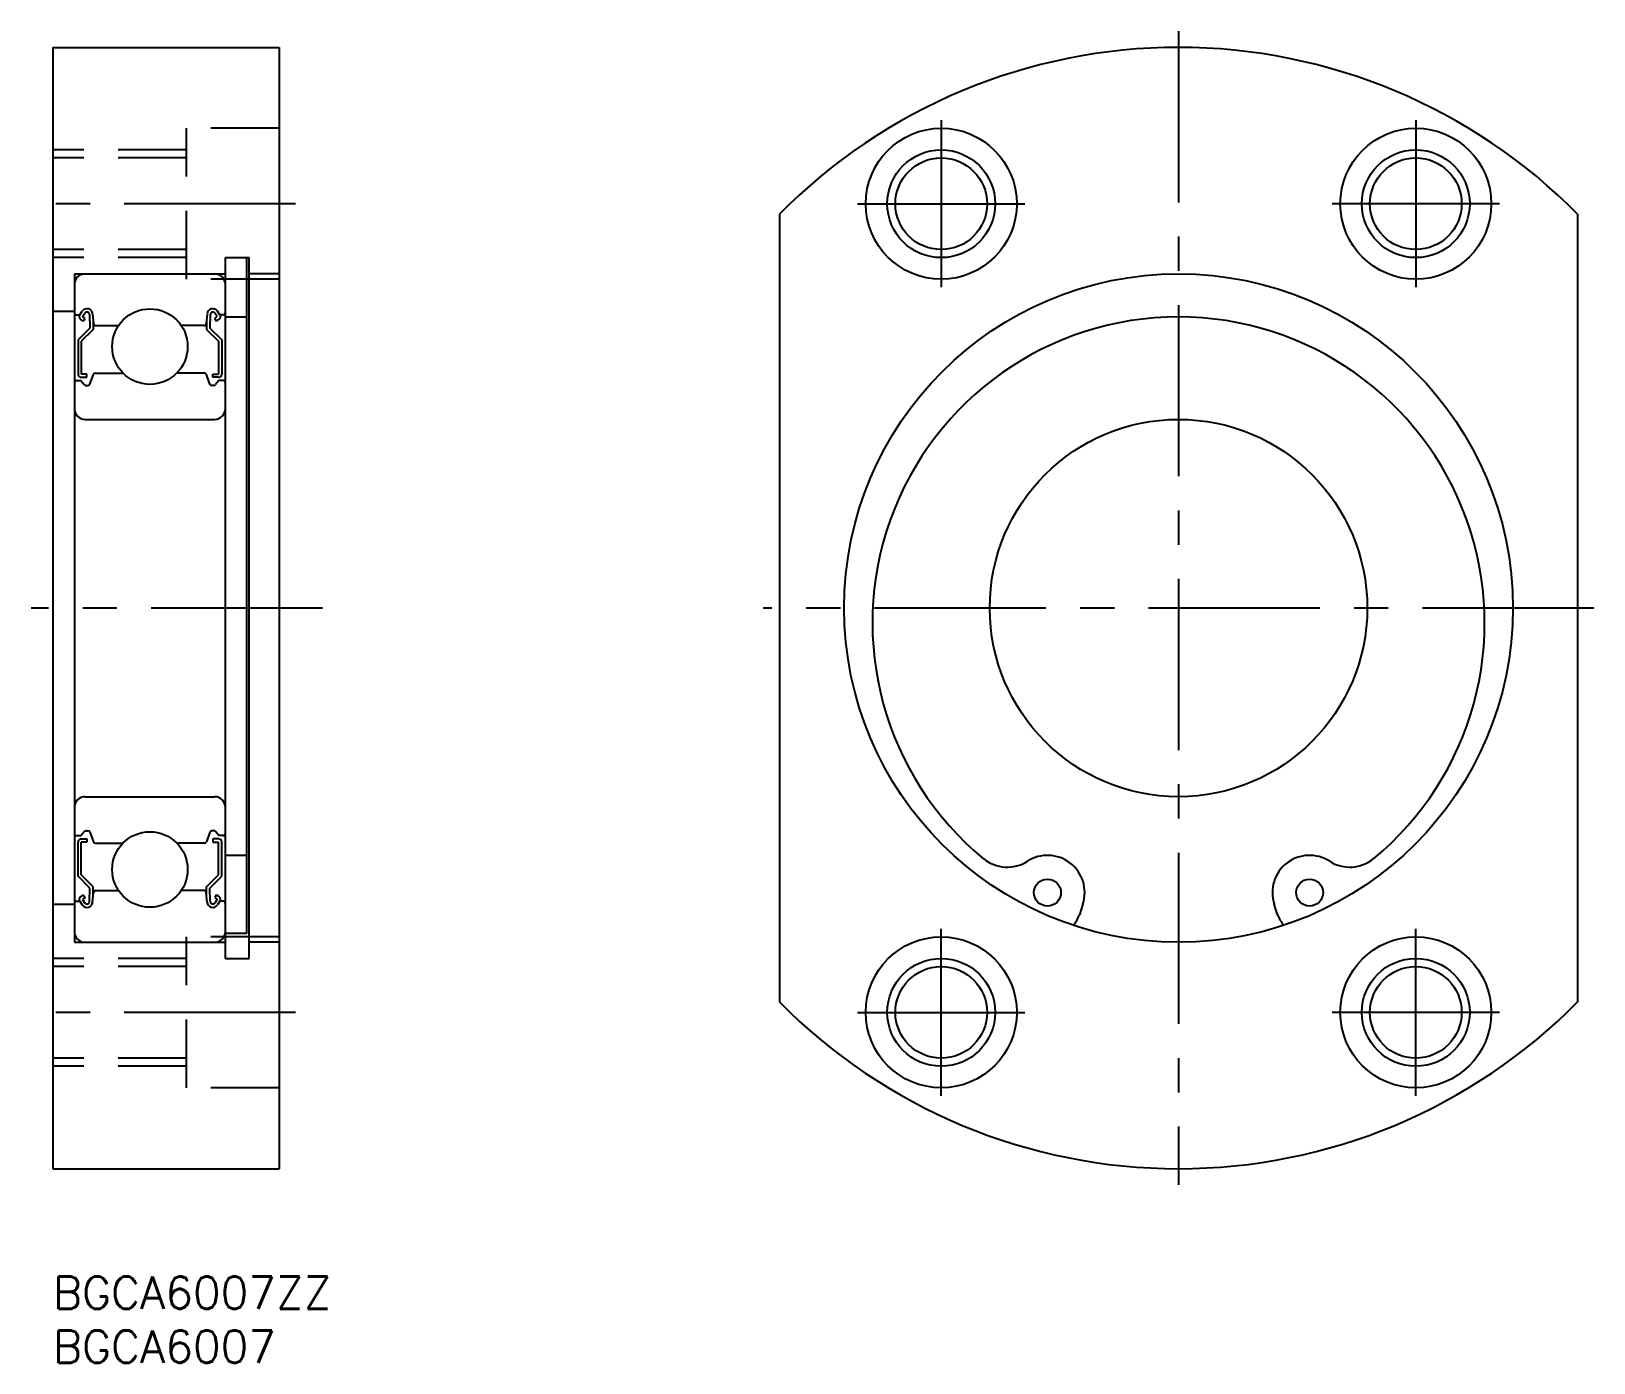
# Model space of a CAD drawing. Extents: x -2 to 143, y -8 to 115.
import ezdxf

# ---------------------------------------------------------------- set-up
doc = ezdxf.new("R2010")
doc.units = 0
doc.header["$LTSCALE"] = 0.5
doc.linetypes.add('CENTER', pattern=[50.8, 31.75, -6.35, 6.35, -6.35])
doc.linetypes.add('DASHED', pattern=[19.05, 12.7, -6.35])
for name, color, linetype in [('MSM_CENTER', 1, 'CENTER'), ('MSM_CONTINUOUS', 7, 'CONTINUOUS'), ('MSM_DASHED', 4, 'DASHED'), ('MSM_NARROW', 5, 'CONTINUOUS'), ('MSM_PART_NUMBER', 7, 'CONTINUOUS')]:
    doc.layers.add(name, color=color, linetype=linetype)
doc.styles.get("Standard").update_dxf_attribs({"font": 'txt.shx', "height": 3, "bigfont": 'bigfont.shx'})

# ---------------------------------------------------------------- blocks, each defined once
blk = doc.blocks.new('*U4')
at = {"layer": 'MSM_PART_NUMBER'}
blk.add_text('BGCA6007ZZ', height=3, dxfattribs=at).set_placement((0, -3))
blk = doc.blocks.new('*U5')
at = {"layer": 'MSM_PART_NUMBER'}
blk.add_text('BGCA6007', height=3, dxfattribs=at).set_placement((0, -8))

msp = doc.modelspace()

# ---------------------------------------------------------------- linework, layer by layer
at = {"layer": 'MSM_CENTER'}
for p, q in [((104.37, 115.5), (104.37, 8.5)), ((82.37, 107.25), (82.37, 91.75)), ((126.37, 107.25), (126.37, 91.75)), ((22.5, 99.5), (-1.5, 99.5)), ((74.62, 99.5), (90.12, 99.5)), ((134.12, 99.5), (118.62, 99.5)), ((25, 62), (-2, 62)), ((142.87, 62), (65.87, 62)), ((82.37, 16.75), (82.37, 32.25)), ((126.37, 16.75), (126.37, 32.25)), ((22.5, 24.5), (-1.5, 24.5)), ((74.62, 24.5), (90.12, 24.5)), ((134.12, 24.5), (118.62, 24.5))]:
    msp.add_line(p, q, dxfattribs=at)
at = {"layer": 'MSM_CONTINUOUS'}
for p, q in [((0, 114), (0, 10)), ((0, 114), (21, 114)), ((21, 114), (21, 10)), ((67.37, 98.54), (67.37, 25.46)), ((141.37, 98.54), (141.37, 25.46)), ((16, 94.5), (18.2, 94.5)), ((16, 29.5), (16, 94.5)), ((18, 31.82, -0.5), (18, 94.5, -0.5)), ((18.2, 29.5), (18.2, 94.5)), ((2, 93), (16, 93)), ((2, 93), (2, 31)), ((21, 93), (18.2, 93)), ((2, 89.5), (0, 89.5)), ((2.2, 89.2), (2.5, 89.2)), ((2.5, 89.2), (2.73, 89.53)), ((2.82, 88.61), (2.57, 88.78)), ((2.75, 89.03), (2.98, 89.36)), ((2.99, 88.85), (2.75, 89.03)), ((2.82, 88.61), (2.99, 88.85)), ((3.4, 89.23), (3.44, 87.97)), ((3.69, 89.27), (3.77, 88.38)), ((3.74, 88.72), (3.74, 87.85)), ((14.31, 89.27), (14.23, 88.38)), ((14.26, 88.72), (14.26, 87.85)), ((14.6, 89.23), (14.56, 87.97)), ((15.01, 88.85), (15.25, 89.03)), ((15.18, 88.61), (15.01, 88.85)), ((15.25, 89.03), (15.02, 89.36)), ((15.18, 88.61), (15.43, 88.78)), ((15.5, 89.2), (15.27, 89.53)), ((15.8, 89.2), (15.5, 89.2)), ((16, 89), (18, 89)), ((3.44, 87.97), (2.34, 86.87)), ((3.74, 87.85), (2.64, 86.75)), ((3.97, 88.2), (6.09, 88.2)), ((14.03, 88.2), (11.91, 88.2)), ((14.26, 87.85), (15.36, 86.75)), ((14.56, 87.97), (15.66, 86.87)), ((2.34, 86.87), (2.34, 83.7)), ((2.64, 86.75), (2.64, 83.7)), ((15.36, 86.75), (15.36, 83.7)), ((15.66, 86.87), (15.66, 83.7)), ((2.2, 83.1), (2.6, 83.1)), ((2.6, 83.1), (2.92, 82.72)), ((3.16, 83.7), (2.64, 83.7)), ((2.64, 83.4), (3.16, 83.4)), ((3.07, 82.65), (3.25, 82.65)), ((3.16, 83.4), (3.16, 83.7)), ((3.43, 82.78), (3.76, 83.67)), ((3.95, 83.8), (6.5, 83.8)), ((14.05, 83.8), (11.5, 83.8)), ((14.57, 82.78), (14.24, 83.67)), ((14.93, 82.65), (14.75, 82.65)), ((14.84, 83.4), (14.84, 83.7)), ((14.84, 83.7), (15.36, 83.7)), ((15.36, 83.4), (14.84, 83.4)), ((15.4, 83.1), (15.08, 82.72)), ((15.8, 83.1), (15.4, 83.1)), ((3, 79.5), (15, 79.5)), ((3, 44.5), (15, 44.5)), ((2.2, 40.9), (2.6, 40.9)), ((2.6, 40.9), (2.92, 41.28)), ((2.64, 40.6), (3.16, 40.6)), ((3.07, 41.35), (3.25, 41.35)), ((3.16, 40.6), (3.16, 40.3)), ((3.43, 41.22), (3.76, 40.33)), ((14.57, 41.22), (14.24, 40.33)), ((14.93, 41.35), (14.75, 41.35)), ((14.84, 40.6), (14.84, 40.3)), ((15.36, 40.6), (14.84, 40.6)), ((15.4, 40.9), (15.08, 41.28)), ((15.8, 40.9), (15.4, 40.9)), ((2.34, 37.13), (2.34, 40.3)), ((2.64, 37.25), (2.64, 40.3)), ((3.16, 40.3), (2.64, 40.3)), ((3.95, 40.2), (6.5, 40.2)), ((14.05, 40.2), (11.5, 40.2)), ((14.84, 40.3), (15.36, 40.3)), ((15.36, 37.25), (15.36, 40.3)), ((15.66, 37.13), (15.66, 40.3)), ((18, 39.06), (16, 39.06)), ((3.44, 36.03), (2.34, 37.13)), ((3.74, 36.15), (2.64, 37.25)), ((14.26, 36.15), (15.36, 37.25)), ((14.56, 36.03), (15.66, 37.13)), ((2.2, 34.8), (2.5, 34.8)), ((2.5, 34.8), (2.73, 34.47)), ((2.82, 35.39), (2.57, 35.22)), ((2.99, 35.15), (2.75, 34.97)), ((2.75, 34.97), (2.98, 34.64)), ((2.82, 35.39), (2.99, 35.15)), ((3.4, 34.77), (3.44, 36.03)), ((3.69, 34.73), (3.77, 35.62)), ((3.74, 35.28), (3.74, 36.15)), ((3.97, 35.8), (6.09, 35.8)), ((14.03, 35.8), (11.91, 35.8)), ((14.31, 34.73), (14.23, 35.62)), ((14.26, 35.28), (14.26, 36.15)), ((14.6, 34.77), (14.56, 36.03)), ((15.18, 35.39), (15.01, 35.15)), ((15.01, 35.15), (15.25, 34.97)), ((15.25, 34.97), (15.02, 34.64)), ((15.18, 35.39), (15.43, 35.22)), ((15.5, 34.8), (15.27, 34.47)), ((15.8, 34.8), (15.5, 34.8)), ((2, 34.5), (0, 34.5)), ((95.5, 34.55), (95.18, 33.55)), ((113.56, 33.55), (113.24, 34.55)), ((2, 31), (16, 31)), ((6.05, 31), (6.05, 31)), ((18, 31.82), (16, 31.82)), ((21, 31), (18.2, 31)), ((16, 29.5), (18.2, 29.5)), ((0, 10), (21, 10))]:
    msp.add_line(p, q, dxfattribs=at)
for centre, radius in [((82.37, 99.5), 7), ((126.37, 99.5), 7), ((82.37, 99.5), 4.25), ((126.37, 99.5), 4.25), ((104.37, 62), 31), ((9, 86.25), 3.5), ((104.37, 62), 17.5), ((9, 37.75), 3.5), ((92.22, 35.61), 1.25), ((116.52, 35.61), 1.25), ((82.37, 24.5), 7), ((126.37, 24.5), 7), ((82.37, 24.5), 4.25), ((126.37, 24.5), 4.25)]:
    msp.add_circle(centre, radius, dxfattribs=at)
for centre, radius, start, end in [((104.37, 62), 52, 44.6398, 135.3602), ((3, 92), 1, 90, 180), ((15, 92), 1, 0, 90), ((2.2, 89.4), 0.2, 180, 270), ((2.75, 89.03), 0.3, 144.9356, 235.0377), ((3.17, 89.23), 0.53, 5.0651, 144.9356), ((3.17, 89.22), 0.23, 2.1311, 144.9356), ((3.97, 88.4), 0.2, 185.0651, 270), ((14.03, 88.4), 0.2, 270, 354.9349), ((14.83, 89.23), 0.53, 35.0644, 174.9349), ((14.83, 89.22), 0.23, 35.0644, 177.8689), ((15.25, 89.03), 0.3, 304.9623, 35.0644), ((15.8, 89.4), 0.2, 270, 0), ((104.37, 60.62), 28.38, 309.5855, 230.4145), ((2.2, 82.9), 0.2, 90, 180), ((2.64, 83.7), 0.3, 180, 270), ((3.07, 82.85), 0.2, 219.9991, 270), ((3.25, 82.85), 0.2, 270, 339.9703), ((3.95, 83.6), 0.2, 90, 159.9703), ((14.05, 83.6), 0.2, 20.0297, 90), ((14.75, 82.85), 0.2, 200.0297, 270), ((14.93, 82.85), 0.2, 270, 320.0009), ((15.36, 83.7), 0.3, 270, 0), ((15.8, 82.9), 0.2, 0, 90), ((3, 80.5), 1, 180, 270), ((15, 80.5), 1, 270, 0), ((3, 43.5), 1, 90, 180), ((15, 43.5), 1, 0, 90), ((2.2, 41.1), 0.2, 180, 270), ((2.64, 40.3), 0.3, 90, 180), ((3.07, 41.15), 0.2, 90, 140.0009), ((3.25, 41.15), 0.2, 20.0297, 90), ((14.75, 41.15), 0.2, 90, 159.9703), ((14.93, 41.15), 0.2, 39.9991, 90), ((15.36, 40.3), 0.3, 0, 90), ((15.8, 41.1), 0.2, 270, 0), ((3.95, 40.4), 0.2, 200.0297, 270), ((14.05, 40.4), 0.2, 270, 339.9703), ((88.49, 41.42), 3.45, 230.4145, 302.7519), ((92.22, 35.61), 3.45, 342.0968, 122.7519), ((116.52, 35.61), 3.45, 57.2481, 197.9032), ((120.25, 41.42), 3.45, 237.2481, 309.5855), ((2.2, 34.6), 0.2, 90, 180), ((2.75, 34.97), 0.3, 124.9623, 215.0644), ((3.97, 35.6), 0.2, 90, 174.9349), ((14.03, 35.6), 0.2, 5.0651, 90), ((15.25, 34.97), 0.3, 324.9356, 55.0377), ((15.8, 34.6), 0.2, 0, 90), ((3.17, 34.77), 0.53, 215.0644, 354.9349), ((3.17, 34.78), 0.23, 215.0644, 357.8689), ((14.83, 34.77), 0.53, 185.0651, 324.9356), ((14.83, 34.78), 0.23, 182.1311, 324.9356), ((92.8, 34.32), 2.5, 315.909, 342.0968), ((115.94, 34.32), 2.5, 197.9032, 224.091), ((3, 32), 1, 180, 270), ((15, 32), 1, 270, 0), ((104.37, 62), 52, 224.6398, 315.3602)]:
    msp.add_arc(centre, radius, start, end, dxfattribs=at)
at = {"layer": 'MSM_DASHED'}
for p, q in [((12.4, 92.5), (12.4, 106.5)), ((21, 106.5), (12.4, 106.5)), ((12.4, 104.5), (0, 104.5)), ((12.4, 103.75), (0, 103.75)), ((12.4, 95.25), (0, 95.25)), ((12.4, 94.5), (0, 94.5)), ((21, 92.5), (12.4, 92.5)), ((12.4, 17.5), (12.4, 31.5)), ((21, 31.5), (12.4, 31.5)), ((12.4, 29.5), (0, 29.5)), ((12.4, 28.75), (0, 28.75)), ((12.4, 20.25), (0, 20.25)), ((12.4, 19.5), (0, 19.5)), ((21, 17.5), (12.4, 17.5))]:
    msp.add_line(p, q, dxfattribs=at)
at = {"layer": 'MSM_NARROW'}
for centre in [(82.37, 99.5), (126.37, 99.5), (82.37, 24.5), (126.37, 24.5)]:
    msp.add_circle(centre, 5, dxfattribs=at)

# ---------------------------------------------------------------- block references
at = {"layer": 'MSM_CONTINUOUS'}
for name in ['*U4', '*U5']:
    msp.add_blockref(name, (0, 0), dxfattribs=at)

doc.saveas('drawing.dxf')
